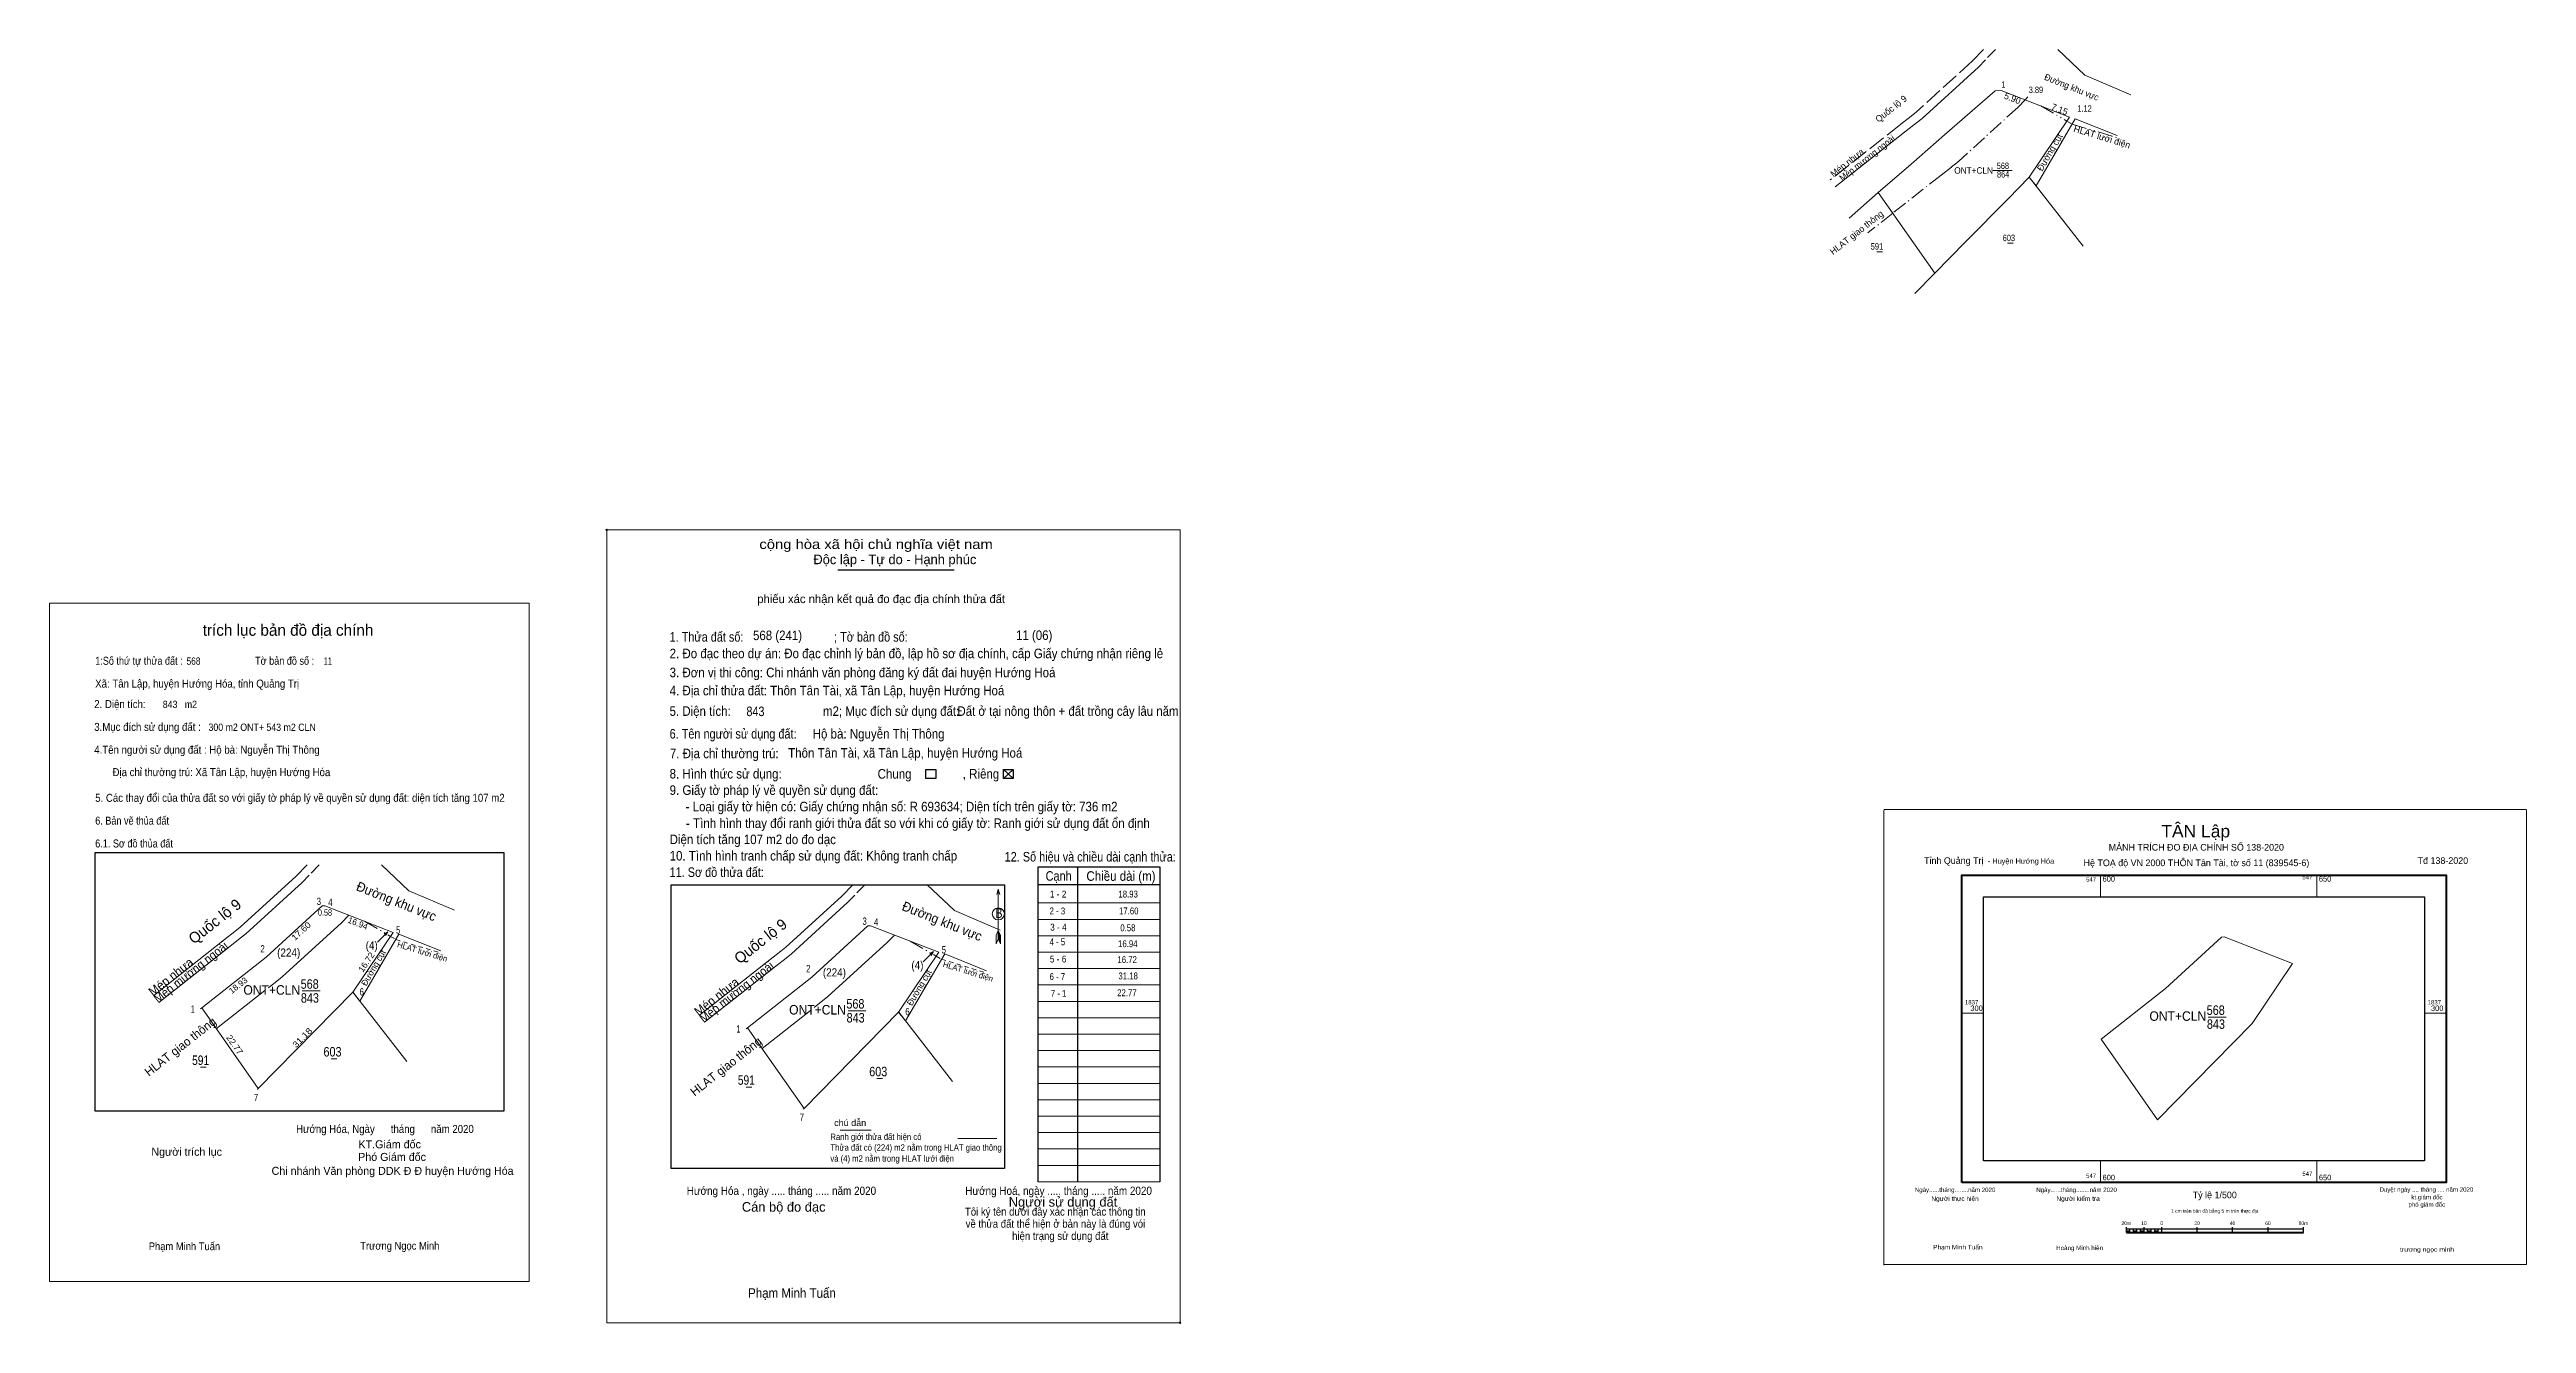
# Model space of a CAD drawing. Header units: metres. Extents: x 547126 to 547698, y 1837228 to 1837523.
import ezdxf
from ezdxf.enums import TextEntityAlignment as Align

# ---------------------------------------------------------------- set-up
doc = ezdxf.new("R2010")
doc.units = ezdxf.units.M
doc.header["$LTSCALE"] = 0.68
doc.header["$PDMODE"] = 32
doc.header["$PDSIZE"] = 0.34
for name, pattern in [('DASH_DOUBLE_DOT', [9.2, 5, -1.2, 0.3, -1.2, 0.3, -1.2]), ('DOT_DASHED', [7.7, 5, -1.2, 0.3, -1.2]), ('LONG_DASHED', [7.5, 6, -1.5]), ('SHORT_DASHED', [2.7, 1.5, -1.2])]:
    doc.linetypes.add(name, pattern=pattern)
for name, color, linetype, lineweight in [('1', 7, 'Continuous', 13), ('10', 7, 'Continuous', 13), ('11', 7, 'Continuous', 13), ('17', 7, 'Continuous', 13), ('2', 7, 'Continuous', 25), ('22', 7, 'Continuous', 13), ('23', 7, 'Continuous', 13), ('27', 7, 'Continuous', 13), ('4', 7, 'Continuous', 13), ('50', 7, 'Continuous', 25), ('6', 7, 'Continuous', 13), ('63', 7, 'Continuous', 13), ('9', 7, 'Continuous', 13)]:
    doc.layers.add(name, color=color, linetype=linetype, lineweight=lineweight)
for name, color, linetype in [('12', 7, 'Continuous'), ('13', 7, 'Continuous'), ('32', 7, 'Continuous'), ('34', 7, 'Continuous'), ('36', 7, 'Continuous'), ('48', 7, 'Continuous'), ('51', 7, 'Continuous')]:
    doc.layers.add(name, color=color, linetype=linetype)

msp = doc.modelspace()

# ---------------------------------------------------------------- hatches: boundary and pattern name
at = {"layer": '2'}
for points in [[(547606, 1837249.27), (547606.82, 1837249.27), (547606.82, 1837249.68), (547606, 1837249.68)], [(547607.64, 1837249.27), (547608.46, 1837249.27), (547608.46, 1837249.68), (547607.64, 1837249.68)], [(547609.28, 1837249.27), (547610.1, 1837249.27), (547610.1, 1837249.68), (547609.28, 1837249.68)], [(547610.92, 1837249.27), (547611.73, 1837249.27), (547611.73, 1837249.68), (547610.92, 1837249.68)], [(547612.55, 1837249.27), (547613.37, 1837249.27), (547613.37, 1837249.68), (547612.55, 1837249.68)]]:
    msp.add_hatch(color=256, dxfattribs=at).paths.add_polyline_path(points)

# ---------------------------------------------------------------- linework, layer by layer
at = {"layer": '1'}
for p, q in [((547346.43, 1837356.33), (547348.71, 1837354.2)), ((547346.43, 1837354.2), (547348.71, 1837356.33)), ((547345.24, 1837328.66), (547345.24, 1837317.19)), ((547354.48, 1837325.47), (547382.61, 1837325.47)), ((547354.48, 1837321.67), (547382.61, 1837321.67)), ((547345.24, 1837319.08), (547344.76, 1837317.91)), ((547345.24, 1837319.08), (547345.73, 1837317.91)), ((547345.24, 1837318.92), (547345.73, 1837317.74)), ((547345.24, 1837318.75), (547345.73, 1837317.58)), ((547345.24, 1837318.59), (547345.73, 1837317.41)), ((547345.24, 1837318.42), (547345.73, 1837317.24)), ((547345.24, 1837318.25), (547345.73, 1837317.07)), ((547345.24, 1837318.09), (547345.73, 1837316.9)), ((547345.24, 1837317.93), (547345.74, 1837316.72)), ((547345.24, 1837317.76), (547345.74, 1837316.55)), ((547345.24, 1837317.6), (547345.74, 1837316.38)), ((547345.24, 1837317.43), (547345.75, 1837316.22)), ((547345.24, 1837317.19), (547345.75, 1837316.02)), ((547345.75, 1837316.02), (547345.73, 1837317.91)), ((547354.48, 1837317.88), (547382.61, 1837317.88)), ((547354.48, 1837314.09), (547382.61, 1837314.09)), ((547354.48, 1837310.3), (547382.61, 1837310.3)), ((547354.48, 1837306.5), (547382.61, 1837306.5)), ((547354.48, 1837302.71), (547382.61, 1837302.71)), ((547354.48, 1837298.92), (547382.61, 1837298.92)), ((547354.48, 1837295.13), (547382.61, 1837295.13)), ((547354.48, 1837291.33), (547382.61, 1837291.33)), ((547354.48, 1837287.54), (547382.61, 1837287.54)), ((547354.48, 1837283.75), (547382.61, 1837283.75)), ((547354.48, 1837279.95), (547382.61, 1837279.95)), ((547354.48, 1837276.16), (547382.61, 1837276.16)), ((547354.48, 1837272.37), (547382.61, 1837272.37)), ((547354.48, 1837268.58), (547382.61, 1837268.58)), ((547354.48, 1837264.78), (547382.61, 1837264.78)), ((547354.48, 1837260.99), (547382.61, 1837260.99))]:
    msp.add_line(p, q, dxfattribs=at)
at = {"layer": '1', "lineweight": 25}
for p, q in [((547363.58, 1837333.81), (547363.58, 1837260.99)), ((547354.48, 1837329.7), (547382.61, 1837329.7))]:
    msp.add_line(p, q, dxfattribs=at)
at = {"layer": '1'}
msp.add_lwpolyline([(547125.92, 1837237.97), (547125.92, 1837394.78), (547236.8, 1837394.78), (547236.8, 1837237.97)], close=True, dxfattribs=at)
at = {"layer": '1', "lineweight": 25}
for points in [[(547136.48, 1837337.14), (547230.94, 1837337.14), (547230.94, 1837277.31), (547136.48, 1837277.31)], [(547269.65, 1837329.68), (547346.68, 1837329.68), (547346.68, 1837264.06), (547269.65, 1837264.06)]]:
    msp.add_lwpolyline(points, close=True, dxfattribs=at)
msp.add_lwpolyline([(547354.48, 1837260.99), (547354.48, 1837333.81), (547382.61, 1837333.81), (547382.61, 1837260.99)], dxfattribs=at)
at = {"layer": '1'}
for points in [[(547345.57, 1837327.44), (547345.24, 1837328.66), (547344.91, 1837327.44)], [(547345.24, 1837317.19), (547344.74, 1837316.02), (547344.76, 1837317.91)]]:
    msp.add_lwpolyline(points, dxfattribs=at)
msp.add_circle((547345.2417, 1837322.9234), 1.4, dxfattribs=at)
for p in [(547254.72, 1837411.72), (547387.26, 1837228.41)]:
    msp.add_point(p, dxfattribs=at)
at = {"layer": '10'}
for p, q in [((547161.14, 1837301.18), (547174.18, 1837282.54)), ((547287.29, 1837296.6), (547300.33, 1837277.96)), ((547600.16, 1837293.99), (547613.23, 1837275.34)), ((547173.97, 1837282.33), (547174.18, 1837282.54)), ((547300.12, 1837277.75), (547300.33, 1837277.96))]:
    msp.add_line(p, q, dxfattribs=at)
msp.add_lwpolyline([(547592.88, 1837507.16), (547583.57, 1837493.28), (547578.66, 1837488.28), (547568.85, 1837478.29), (547561.72, 1837471.03), (547548.64, 1837489.69), (547556.22, 1837496.29), (547563.97, 1837503.03), (547575.66, 1837513.2), (547577.09, 1837513.29)], close=True, dxfattribs=at)
for points in [[(547161.14, 1837301.18), (547175.97, 1837312.9), (547188.96, 1837324.78)], [(547174.18, 1837282.54), (547196.04, 1837304.82), (547205.33, 1837318.66), (547189.54, 1837324.78), (547188.96, 1837324.78)], [(547287.29, 1837296.6), (547302.12, 1837308.32), (547315.11, 1837320.2)], [(547300.33, 1837277.96), (547322.19, 1837300.24), (547331.48, 1837314.08), (547315.69, 1837320.2), (547315.11, 1837320.2)], [(547600.16, 1837293.99), (547615.02, 1837305.71), (547628.02, 1837317.57)], [(547613.23, 1837275.34), (547635.08, 1837297.59), (547644.39, 1837311.47), (547628.6, 1837317.6), (547628.02, 1837317.57)]]:
    msp.add_lwpolyline(points, dxfattribs=at)
at = {"layer": '11'}
msp.add_line((547549.99, 1837347.05), (547698.49, 1837347.05), dxfattribs=at)
for points in [[(547549.95, 1837241.71), (547549.95, 1837346.71), (547549.99, 1837347.05)], [(547698.49, 1837346.89), (547698.49, 1837241.89), (547549.99, 1837241.89)]]:
    msp.add_lwpolyline(points, dxfattribs=at)
at = {"layer": '17'}
msp.add_line((547308.71, 1837272.96), (547315.85, 1837272.96), dxfattribs=at)
at = {"layer": '2'}
for p, q in [((547308.12, 1837402.48), (547335.04, 1837402.48)), ((547606, 1837249.27), (547606, 1837250.5)), ((547606, 1837250.09), (547646.95, 1837250.09)), ((547606.82, 1837249.27), (547606.82, 1837250.09)), ((547607.64, 1837249.27), (547607.64, 1837250.09)), ((547608.46, 1837249.27), (547608.46, 1837250.09)), ((547609.28, 1837249.27), (547609.28, 1837250.09)), ((547610.1, 1837249.27), (547610.1, 1837250.5)), ((547610.92, 1837249.27), (547610.92, 1837250.09)), ((547611.73, 1837249.27), (547611.73, 1837250.09)), ((547612.55, 1837249.27), (547612.55, 1837250.09)), ((547613.37, 1837249.27), (547613.37, 1837250.09)), ((547614.19, 1837249.27), (547614.19, 1837250.5)), ((547622.38, 1837249.27), (547622.38, 1837250.5)), ((547630.57, 1837249.27), (547630.57, 1837250.5)), ((547638.76, 1837249.27), (547638.76, 1837250.5)), ((547646.95, 1837249.27), (547646.95, 1837250.5))]:
    msp.add_line(p, q, dxfattribs=at)
at = {"layer": '2', "lineweight": 53}
msp.add_line((547606, 1837249.27), (547646.95, 1837249.27), dxfattribs=at)
at = {"layer": '2', "lineweight": 13}
for points in [[(547254.72, 1837411.72), (547387.26, 1837411.72), (547387.26, 1837228.41), (547254.72, 1837228.41)], [(547606, 1837249.27), (547606.82, 1837249.27), (547606.82, 1837249.68), (547606, 1837249.68)], [(547607.64, 1837249.27), (547608.46, 1837249.27), (547608.46, 1837249.68), (547607.64, 1837249.68)], [(547609.28, 1837249.27), (547610.1, 1837249.27), (547610.1, 1837249.68), (547609.28, 1837249.68)], [(547610.92, 1837249.27), (547611.73, 1837249.27), (547611.73, 1837249.68), (547610.92, 1837249.68)], [(547612.55, 1837249.27), (547613.37, 1837249.27), (547613.37, 1837249.68), (547612.55, 1837249.68)]]:
    msp.add_lwpolyline(points, close=True, dxfattribs=at)
at = {"layer": '22'}
for p, q in [((547188.23, 1837334.26), (547186.42, 1837332.38)), ((547314.38, 1837329.68), (547312.57, 1837327.8)), ((547166.39, 1837317), (547150.02, 1837304.1)), ((547167.63, 1837315.43), (547151.19, 1837302.48)), ((547292.54, 1837312.42), (547276.17, 1837299.52)), ((547293.78, 1837310.85), (547277.34, 1837297.9)), ((547175.67, 1837305.21), (547164.48, 1837296.4)), ((547301.82, 1837300.63), (547290.63, 1837291.82))]:
    msp.add_line(p, q, dxfattribs=at)
for points in [[(547185.46, 1837334.26), (547182.93, 1837331.63), (547169.99, 1837319.83), (547168.78, 1837318.88)], [(547185.94, 1837331.87), (547184.33, 1837330.2), (547171.28, 1837318.3), (547170.02, 1837317.31)], [(547311.61, 1837329.68), (547309.08, 1837327.05), (547296.14, 1837315.25), (547294.93, 1837314.3)], [(547312.09, 1837327.29), (547310.48, 1837325.62), (547297.43, 1837313.72), (547296.17, 1837312.73)], [(547195.08, 1837322.63), (547193.41, 1837320.88), (547179.71, 1837308.39)], [(547321.23, 1837318.05), (547319.56, 1837316.3), (547305.86, 1837303.81)]]:
    msp.add_lwpolyline(points, dxfattribs=at)
at = {"layer": '23', "linetype": 'DASH_DOUBLE_DOT'}
for p, q in [((547198.72, 1837321.23), (547204.76, 1837317.72)), ((547204.14, 1837318.81), (547201.62, 1837316.34)), ((547324.87, 1837316.65), (547330.91, 1837313.14)), ((547330.29, 1837314.23), (547327.77, 1837311.76))]:
    msp.add_line(p, q, dxfattribs=at)
at = {"layer": '23', "linetype": 'LONG_DASHED'}
for p, q in [((547168.78, 1837318.88), (547166.39, 1837317)), ((547170.02, 1837317.31), (547167.63, 1837315.43)), ((547294.93, 1837314.3), (547292.54, 1837312.42)), ((547296.17, 1837312.73), (547293.78, 1837310.85)), ((547179.71, 1837308.39), (547175.67, 1837305.21)), ((547305.86, 1837303.81), (547301.82, 1837300.63))]:
    msp.add_line(p, q, dxfattribs=at)
at = {"layer": '23'}
for p, q in [((547206.69, 1837318.25), (547216.38, 1837314.37)), ((547332.84, 1837313.67), (547342.53, 1837309.79)), ((547197.62, 1837302.76), (547196.04, 1837304.82)), ((547197.62, 1837302.76), (547196.04, 1837304.82)), ((547160.82, 1837300.95), (547161.09, 1837301.19)), ((547160.82, 1837300.95), (547161.09, 1837301.19)), ((547323.77, 1837298.18), (547322.19, 1837300.24)), ((547323.77, 1837298.18), (547322.19, 1837300.24)), ((547286.97, 1837296.37), (547287.24, 1837296.61)), ((547286.97, 1837296.37), (547287.24, 1837296.61))]:
    msp.add_line(p, q, dxfattribs=at)
for points in [[(547202.67, 1837334.26), (547208.94, 1837328.3), (547219.5, 1837323.77)], [(547328.82, 1837329.68), (547335.09, 1837323.72), (547345.65, 1837319.19)], [(547196.07, 1837304.77), (547197.64, 1837302.75), (547206.69, 1837318.25)], [(547322.22, 1837300.19), (547323.79, 1837298.17), (547332.84, 1837313.67)]]:
    msp.add_lwpolyline(points, dxfattribs=at)
at = {"layer": '23', "linetype": 'DASH_DOUBLE_DOT'}
for points in [[(547203.25, 1837318.29), (547204.14, 1837318.81), (547203.6, 1837317.93)], [(547329.4, 1837313.71), (547330.29, 1837314.23), (547329.75, 1837313.35)]]:
    msp.add_lwpolyline(points, dxfattribs=at)
at = {"layer": '23', "linetype": 'SHORT_DASHED'}
for points in [[(547204.76, 1837317.72), (547205.97, 1837317.02), (547216.35, 1837313.88)], [(547330.91, 1837313.14), (547332.12, 1837312.44), (547342.5, 1837309.3)]]:
    msp.add_lwpolyline(points, dxfattribs=at)
at = {"layer": '27'}
for p, q in [((547196.07, 1837304.77), (547208.48, 1837288.8)), ((547322.22, 1837300.19), (547334.63, 1837284.22))]:
    msp.add_line(p, q, dxfattribs=at)
at = {"layer": '4'}
for p, q in [((547572.96, 1837522.77), (547570.43, 1837520.14)), ((547575.73, 1837522.77), (547573.92, 1837520.89)), ((547555.13, 1837503.94), (547538.69, 1837490.99)), ((547557.52, 1837505.82), (547555.13, 1837503.94)), ((547594.19, 1837506.76), (547603.88, 1837502.88)), ((547583.57, 1837493.28), (547595.98, 1837477.31)), ((547548.64, 1837489.69), (547541.89, 1837483.82)), ((547548.32, 1837476), (547549.62, 1837476)), ((547578.51, 1837477.97), (547579.82, 1837477.97)), ((547561.72, 1837471.03), (547557.12, 1837466.34))]:
    msp.add_line(p, q, dxfattribs=at)
at = {"layer": '4', "linetype": 'DOT_DASHED'}
msp.add_line((547583.25, 1837511.83), (547582.59, 1837511.15), dxfattribs=at)
at = {"layer": '4', "linetype": 'LONG_DASHED'}
for p, q in [((547553.89, 1837505.51), (547537.52, 1837492.61)), ((547556.28, 1837507.39), (547553.89, 1837505.51)), ((547565.55, 1837495.6), (547563.16, 1837493.72))]:
    msp.add_line(p, q, dxfattribs=at)
at = {"layer": '4'}
for points in [[(547573.44, 1837520.38), (547571.83, 1837518.71), (547558.78, 1837506.81), (547557.52, 1837505.82)], [(547590.17, 1837522.77), (547596.44, 1837516.81), (547607, 1837512.28)], [(547592.88, 1837507.16), (547583.57, 1837493.28), (547585.14, 1837491.26), (547594.19, 1837506.76)]]:
    msp.add_lwpolyline(points, dxfattribs=at)
at = {"layer": '4', "linetype": 'LONG_DASHED'}
msp.add_lwpolyline([(547570.43, 1837520.14), (547557.49, 1837508.34), (547556.28, 1837507.39)], dxfattribs=at)
at = {"layer": '4', "linetype": 'DOT_DASHED'}
for points in [[(547582.59, 1837511.15), (547580.91, 1837509.39), (547567.19, 1837496.88), (547565.54, 1837495.59)], [(547563.17, 1837493.73), (547551.99, 1837484.91), (547546.23, 1837480.38)]]:
    msp.add_lwpolyline(points, dxfattribs=at)
at = {"layer": '4', "linetype": 'DASH_DOUBLE_DOT'}
msp.add_lwpolyline([(547586.22, 1837509.74), (547592.26, 1837506.23), (547593.47, 1837505.53), (547603.85, 1837502.39)], dxfattribs=at)
at = {"layer": '50'}
for points in [[(547328.52, 1837356.33), (547330.8, 1837356.33), (547330.8, 1837354.2), (547328.52, 1837354.2)], [(547346.43, 1837356.33), (547348.71, 1837356.33), (547348.71, 1837354.2), (547346.43, 1837354.2)]]:
    msp.add_lwpolyline(points, close=True, dxfattribs=at)
at = {"layer": '6'}
msp.add_line((547335.9, 1837271.03), (547344.92, 1837271.03), dxfattribs=at)
at = {"layer": '63'}
for p, q in [((547600, 1837326.9), (547600, 1837331.9)), ((547650, 1837326.9), (547650, 1837331.9)), ((547567.94, 1837300), (547572.94, 1837300)), ((547674.92, 1837300), (547679.92, 1837300)), ((547600, 1837260.87), (547600, 1837265.87)), ((547650, 1837260.87), (547650, 1837265.87))]:
    msp.add_line(p, q, dxfattribs=at)
at = {"layer": '63', "lineweight": 40}
msp.add_lwpolyline([(547567.94, 1837260.87), (547567.94, 1837331.9), (547679.92, 1837331.9), (547679.92, 1837260.87)], close=True, dxfattribs=at)
at = {"layer": '63', "lineweight": 25}
msp.add_lwpolyline([(547572.94, 1837265.87), (547572.94, 1837326.9), (547674.92, 1837326.9), (547674.92, 1837265.87)], close=True, dxfattribs=at)
msp.add_lwpolyline([(547572.94, 1837265.87), (547572.94, 1837326.9), (547674.92, 1837326.9), (547674.92, 1837265.87)], close=True, dxfattribs=at)
msp.add_lwpolyline([(547572.94, 1837265.87), (547572.94, 1837326.9), (547674.92, 1837326.9), (547674.92, 1837265.87)], close=True, dxfattribs=at)
at = {"layer": '9'}
for p, q in [((547575.15, 1837494.84), (547579.63, 1837494.84)), ((547184.35, 1837305.11), (547188.47, 1837305.11)), ((547310.5, 1837300.53), (547314.62, 1837300.53)), ((547624.95, 1837299.07), (547629.07, 1837299.07)), ((547160.82, 1837287.49), (547162.12, 1837287.49)), ((547191.01, 1837289.46), (547192.32, 1837289.46)), ((547286.97, 1837282.91), (547288.27, 1837282.91)), ((547317.16, 1837284.88), (547318.47, 1837284.88))]:
    msp.add_line(p, q, dxfattribs=at)

# ---------------------------------------------------------------- texts
at = {"layer": '1'}
for s, p in [('5.90', (547579.4085, 1837510.7822)), ('7.15', (547590.2885, 1837508.2438))]:
    msp.add_text(s, height=1.5, rotation=338.777, dxfattribs=at).set_placement(p, align=Align.CENTER)
for s, height, p in [('trích lục bản đồ địa chính', 2.64, (547181.05, 1837387.23)), ('Người trích lục', 1.848, (547157.625, 1837267.01)), ('KT.Giám đốc', 1.85, (547204.555, 1837268.74)), ('Chi nhánh Văn phòng DDK Đ Đ huyện Hướng Hóa', 1.85, (547205.22, 1837262.6)), ('Phó Giám đốc', 1.85, (547205.1, 1837265.82))]:
    msp.add_text(s, height=height, dxfattribs=at).set_placement(p, align=Align.CENTER)
for s, height, width, p in [('2. Đo đạc theo dự án: Đo đạc chỉnh lý bản đồ, lập hồ sơ địa chính, cấp Giấy chứng nhận riêng lẻ ', 2.212, 0.9, (547269.26, 1837382.04)), ('1. Thửa đất số:                              ; Tờ bản đồ số:', 2.212, 0.85, (547269.26, 1837385.87)), ('Xã: Tân Lập, huyện Hướng Hóa, tỉnh Quảng Trị', 1.85, 0.9, (547136.48, 1837375.25)), ('1:Số thứ tự thửa đất :', 1.848, 0.85, (547136.48, 1837380.53)), ('Tờ bản đồ số :', 1.848, 0.85, (547173.44, 1837380.53)), ('3. Đơn vị thi công: Chi nhánh văn phòng đăng ký đất đai huyện Hướng Hoá', 2.212, 0.9, (547269.26, 1837377.64)), ('2. Diện tích: ', 1.848, 0.9, (547136.26, 1837370.52)), ('4. Địa chỉ thửa đất: Thôn Tân Tài, xã Tân Lập, huyện Hướng Hoá', 2.212, 0.9, (547269.26, 1837373.46)), ('3.Mục đích sử dụng đất :', 1.848, 0.9, (547136.26, 1837365.24)), ('5. Diện tích:                             m2; Mục đích sử dụng đất:', 2.2, 0.9, (547269.26, 1837368.72)), ('6. Tên người sử dụng đất:', 2.212, 0.85, (547269.26, 1837363.47)), ('Hộ bà: Nguyễn Thị Thông', 2.212, 0.9, (547302.33, 1837363.47)), ('Đất ở tại nông thôn + đất trồng cây lâu năm', 2.2, 0.9, (547335.79, 1837368.72)), ('4.Tên người sử dụng đất : Hộ bà: Nguyễn Thị Thông', 1.85, 0.9, (547136.26, 1837359.96)), ('7. Địa chỉ thường trú:', 2.212, 0.9, (547269.33, 1837358.92)), (' Thôn Tân Tài, xã Tân Lập, huyện Hướng Hoá', 2.212, 0.9, (547295.92, 1837359.04)), ('Địa chỉ thường trú: Xã Tân Lập, huyện Hướng Hóa', 1.85, 0.9, (547140.48, 1837354.78)), ('Chung                , Riêng', 2.212, 0.9, (547317.34, 1837354.21)), ('5. Các thay đổi của thửa đất so với giấy tờ pháp lý về quyền sử dụng đất: diện tích tăng 107 m2', 1.85, 0.9, (547136.48, 1837348.85)), ('9. Giấy tờ pháp lý về quyền sử dụng đất:', 2.212, 0.9, (547269.26, 1837350.44)), ('     - Loại giấy tờ hiện có: Giấy chứng nhận số: R 693634; Diện tích trên giấy tờ: 736 m2', 2.212, 0.9, (547269.26, 1837346.64)), ('6. Bản vẽ thủa đất', 1.848, 0.85, (547136.48, 1837343.57)), ('6.1. Sơ đồ thủa đất', 1.848, 0.85, (547136.48, 1837338.29)), ('10. Tình hình tranh chấp sử dụng đất: Không tranh chấp', 2.212, 0.9, (547269.26, 1837335.27)), ('Diện tích tăng 107 m2 do đo dạc', 2.21, 0.9, (547269.26, 1837339.06)), ('12. Số hiệu và chiều dài cạnh thửa:', 2.212, 0.85, (547346.71, 1837335.04)), ('11. Sơ đồ thửa đất:', 2.212, 0.85, (547269.26, 1837331.47)), ('Cạnh', 2.212, 0.85, (547356.19, 1837330.6)), ('Chiều dài (m)', 2.212, 0.9, (547365.61, 1837330.58)), ('B', 2.212, 0.85, (547344.54, 1837322)), ('Phạm Minh Tuấn', 2.212, 0.9, (547287.4, 1837234.17))]:
    msp.add_text(s, height=height, dxfattribs=dict(at, width=width)).set_placement(p)
at = {"layer": '1', "width": 0.9}
msp.add_text('Hướng Hóa, Ngày      tháng      năm 2020', height=1.85, dxfattribs=at).set_placement((547203.455, 1837272.29), align=Align.CENTER)
at = {"layer": '12', "width": 0.9}
for s, height, p in [('(224)', 1.9, (547181.205, 1837313.04)), ('(4)', 1.896, (547200.39, 1837314.7)), ('(224)', 1.9, (547307.355, 1837308.46)), ('(4)', 1.896, (547326.54, 1837310.12))]:
    msp.add_text(s, height=height, dxfattribs=at).set_placement(p, align=Align.CENTER)
at = {"layer": '13'}
for s, height, width, p in [('ONT+CLN', 1.5, 0.95, (547570.695, 1837494.06)), ('568', 1.5, 0.85, (547577.46, 1837495.13)), ('864', 1.5, 0.85, (547577.515, 1837493.17)), ('ONT+CLN', 2.2, 0.95, (547177.295, 1837304.25)), ('568', 2.2, 0.85, (547186.055, 1837305.62)), ('843', 2.2, 0.85, (547186.105, 1837302.4)), ('568', 2.2, 0.85, (547312.205, 1837301.04)), ('ONT+CLN', 2.2, 0.95, (547303.445, 1837299.67)), ('843', 2.2, 0.85, (547312.255, 1837297.82)), ('ONT+CLN', 2.2, 0.95, (547617.895, 1837298.21)), ('568', 2.2, 0.85, (547626.655, 1837299.58)), ('843', 2.2, 0.85, (547626.705, 1837296.36))]:
    msp.add_text(s, height=height, dxfattribs=dict(at, width=width)).set_placement(p, align=Align.CENTER)
at = {"layer": '2'}
for s, height, width, p in [('cộng hòa xã hội chủ nghĩa việt nam', 2.222, 1.15, (547290.01, 1837407.29)), ('     - Tình hình thay đổi ranh giới thửa đất so với khi có giấy tờ: Ranh giới sử dụng đất ổn định', 2.222, 0.9, (547269.32, 1837342.79)), ('Hướng Hóa , ngày ..... tháng ..... năm 2020', 1.903, 0.9, (547273.22, 1837257.97)), ('Hướng Hoá, ngày ..... tháng ..... năm 2020', 1.903, 0.9, (547337.61, 1837257.97))]:
    msp.add_text(s, height=height, dxfattribs=dict(at, width=width)).set_placement(p)
for s, height, p in [('Độc lập - Tự do - Hạnh phúc', 2.222, (547302.5, 1837403.78)), ('Tỉnh Quảng Trị ', 1.539, (547559.24, 1837334.49)), ('- Huyện Hướng Hóa', 1.228, (547573.98, 1837334.53)), ('Người sử dụng đất', 2.222, (547347.65, 1837255.24)), ('Cán bộ đo đạc', 2.222, (547285.96, 1837254.08))]:
    msp.add_text(s, height=height, dxfattribs=at).set_placement(p)
for s, height, p in [('phiếu xác nhận kết quả đo đạc địa chính thửa đất', 1.951, (547318.16, 1837394.79)), ('MẢNH TRÍCH ĐO ĐỊA CHÍNH SỐ 138-2020', 1.54, (547622.175, 1837337.56)), ('Hệ TOẠ độ VN 2000 THÔN Tân Tài, tờ số 11 (839545-6)', 1.54, (547622.2, 1837333.97)), ('Ngày......tháng........năm 2020', 1.024, (547566.41, 1837258.63)), ('Ngày......tháng........năm 2020', 1.024, (547594.49, 1837258.63)), ('Tỷ lệ 1/500', 1.54, (547626.44, 1837257.19)), ('Duyệt ngày .... tháng .... năm 2020', 1.024, (547675.36, 1837258.7)), ('kt.giám đốc', 1.024, (547675.49, 1837256.93)), ('1 cm trên bản đồ bằng 5 m trên thực địa', 0.8188, (547626.445, 1837253.83)), ('phó giám đốc', 1.024, (547675.45, 1837255.22))]:
    msp.add_text(s, height=height, dxfattribs=at).set_placement(p, align=Align.CENTER)
for s, height, width, p in [('TÂN Lập', 2.87, 1.05, (547622.035, 1837340.62)), ('Người thực hiện', 1.024, 1.1, (547566.4, 1837256.59)), ('Người kiểm tra', 1.024, 1.1, (547594.84, 1837256.59)), ('Tôi ký tên dưới đây xác nhận các thông tin', 1.836, 0.9, (547358.41, 1837253.18)), ('về thửa đất thể hiện ở bản này là đúng vói', 1.836, 0.9, (547358.445, 1837250.38)), ('20m', 0.8188, 0.95, (547605.975, 1837251.01)), ('10', 0.8188, 0.95, (547610.07, 1837251.01)), ('0', 0.8188, 0.9, (547614.165, 1837251.01)), ('20', 0.8188, 0.95, (547622.35, 1837251.01)), ('40', 0.8188, 0.95, (547630.55, 1837251.01)), ('60', 0.8188, 0.95, (547638.73, 1837251.01)), ('80m', 0.8188, 0.95, (547646.925, 1837251.01)), ('hiện trạng sử dụng đất', 1.836, 0.9, (547359.56, 1837247.57)), ('Phạm Minh Tuấn', 1.02, 1.1, (547567.06, 1837245.38)), (' Hoàng Minh hiền', 1.02, 1.05, (547594.99, 1837245.2)), ('trương ngọc minh', 1.024, 1.15, (547675.515, 1837244.83))]:
    msp.add_text(s, height=height, dxfattribs=dict(at, width=width)).set_placement(p, align=Align.CENTER)
msp.add_text(' Tđ 138-2020', height=1.54, dxfattribs=at).set_placement((547685.01, 1837334.49), align=Align.RIGHT)
at = {"layer": '23'}
for s, height, rotation, p in [('Quốc lộ 9', 2.5, 38.239, (547164.9014, 1837320.2238)), ('Quốc lộ 9', 2.5, 38.239, (547291.0514, 1837315.6437)), ('Đường cụt', 1.443, 59.721, (547201.4406, 1837310.1061)), ('Mép nhựa', 2, 38.239, (547154.5711, 1837307.6182)), ('Đường cụt', 1.443, 59.721, (547327.5906, 1837305.5261)), ('Mép nhựa', 2, 38.239, (547280.7211, 1837303.0382)), ('HLAT giao thông', 2, 38.239, (547156.7711, 1837291.4642)), ('HLAT giao thông', 2, 38.239, (547282.9211, 1837286.8841))]:
    msp.add_text(s, height=height, rotation=rotation, dxfattribs=at).set_placement(p, align=Align.CENTER)
at = {"layer": '23', "width": 0.95}
for s, height, rotation, p in [('Đường khu vực', 2.2, 338.178, (547205.7011, 1837324.812)), ('Đường khu vực', 2.2, 338.178, (547331.8511, 1837320.232)), ('Mép mương ngoài', 2, 38.239, (547159.1911, 1837308.7018)), ('Mép mương ngoài', 2, 38.239, (547285.3411, 1837304.1217))]:
    msp.add_text(s, height=height, rotation=rotation, dxfattribs=at).set_placement(p, align=Align.CENTER)
at = {"layer": '23'}
for p in [(547206.16, 1837315.3), (547332.31, 1837310.72)]:
    msp.add_text('HLAT lưới điện', height=1.327, rotation=343.172, dxfattribs=at).set_placement(p)
at = {"layer": '32'}
for s, width, p in [('3', 0.75, (547188.185, 1837324.99)), ('4', 0.8, (547190.85, 1837324.78)), ('5', 0.75, (547206.5, 1837318.37)), ('3', 0.75, (547314.335, 1837320.41)), ('4', 0.8, (547317, 1837320.2)), ('2', 0.8, (547175.165, 1837314.01)), ('5', 0.75, (547332.65, 1837313.79)), ('2', 0.8, (547301.315, 1837309.43)), ('6', 0.8, (547198.085, 1837304.08)), ('1', 0.65, (547159.025, 1837300.07)), ('1', 0.65, (547285.175, 1837295.49)), ('6', 0.8, (547324.235, 1837299.5)), ('7', 0.75, (547173.67, 1837279.64)), ('7', 0.75, (547299.82, 1837275.06))]:
    msp.add_text(s, height=1.689, dxfattribs=dict(at, width=width)).set_placement(p, align=Align.CENTER)
at = {"layer": '34'}
for s, height, width, p in [('568', 1.69, 0.85, (547157.6, 1837380.53)), ('11', 1.689, 0.75, (547189.28, 1837380.53)), ('843   m2', 1.69, 0.9, (547152.1, 1837370.52)), ('300 m2 ONT+ 543 m2 CLN', 1.69, 0.9, (547162.66, 1837365.24))]:
    msp.add_text(s, height=height, dxfattribs=dict(at, width=width)).set_placement(p)
at = {"layer": '36'}
for s, width, p in [('603', 0.85, (547191.335, 1837289.96)), ('591', 0.8, (547160.845, 1837288)), ('591', 0.8, (547286.995, 1837283.42)), ('603', 0.85, (547317.485, 1837285.38))]:
    msp.add_text(s, height=2.2, dxfattribs=dict(at, width=width)).set_placement(p, align=Align.CENTER)
at = {"layer": '4'}
for s, width, p in [('1', 0.65, (547577.565, 1837513.95)), ('3.89', 0.85, (547585.1, 1837512.7)), ('1.12', 0.85, (547596.335, 1837508.39)), ('591', 0.8, (547548.35, 1837476.51)), ('603', 0.85, (547578.845, 1837478.47))]:
    msp.add_text(s, height=1.5, dxfattribs=dict(at, width=width)).set_placement(p, align=Align.CENTER)
at = {"layer": '4', "width": 0.95}
for s, rotation, p in [('Đường khu vực', 338.178, (547593.0712, 1837513.3751)), ('Mép mương ngoài', 38.239, (547546.5408, 1837497.0918))]:
    msp.add_text(s, height=1.5, rotation=rotation, dxfattribs=at).set_placement(p, align=Align.CENTER)
at = {"layer": '4'}
for s, rotation, p in [('Quốc lộ 9', 38.239, (547552.0858, 1837508.479)), ('Đường cụt', 59.721, (547588.9486, 1837498.6268)), ('Mép nhựa', 38.239, (547541.9208, 1837496.0081)), ('HLAT giao thông', 38.239, (547544.1158, 1837479.8576))]:
    msp.add_text(s, height=1.5, rotation=rotation, dxfattribs=at).set_placement(p, align=Align.CENTER)
msp.add_text('HLAT lưới điện', height=1.5, rotation=343.172, dxfattribs=at).set_placement((547593.66, 1837503.81))
at = {"layer": '48', "width": 0.9}
msp.add_text('8. Hình thức sử dụng:', height=2.212, dxfattribs=at).set_placement((547269.26, 1837354.23))
at = {"layer": '51'}
for s, width, p in [('1 - 2', 0.9, (547357.16, 1837326.72)), ('18.93', 0.85, (547373, 1837326.72)), ('2 - 3', 0.85, (547357.09, 1837322.82)), ('3 - 4', 0.9, (547357.23, 1837319.07)), ('17.60', 0.85, (547373.14, 1837322.83)), ('0.58', 0.85, (547373.44, 1837318.92)), ('4 - 5', 0.85, (547357.09, 1837315.68)), ('16.94', 0.85, (547372.92, 1837315.24)), ('6 - 7', 0.85, (547357.09, 1837307.65)), ('5 - 6', 0.9, (547357.16, 1837311.7)), ('16.72', 0.85, (547372.78, 1837311.56)), ('31.18', 0.85, (547373, 1837307.8)), ('7 - 1', 0.85, (547357.38, 1837303.76)), ('22.77', 0.85, (547372.71, 1837303.9))]:
    msp.add_text(s, height=1.584, dxfattribs=dict(at, width=width)).set_placement(p)
for s, height, rotation, width, p in [('17.60', 1.426, 42.374, 1.1, (547184.5546, 1837318.4179)), ('16.72', 1.425, 56.12, 1.05, (547199.762, 1837311.3777)), ('18.93', 1.373, 38.263, 1.05, (547169.95, 1837305.8558)), ('22.77', 1.425, 305.023, 1.05, (547168.1219, 1837292.274)), ('31.18', 1.426, 45.533, 1.15, (547184.8595, 1837293.8057))]:
    msp.add_text(s, height=height, rotation=rotation, dxfattribs=dict(at, width=width)).set_placement(p, align=Align.CENTER)
for s, height, width, p in [('0.58', 1.426, 0.85, (547189.59, 1837322.53)), ('Phạm Minh Tuấn', 1.8, 0.9, (547157.105, 1837245.19)), ('Trương Ngọc Minh', 1.8, 0.9, (547206.885, 1837245.3))]:
    msp.add_text(s, height=height, dxfattribs=dict(at, width=width)).set_placement(p, align=Align.CENTER)
msp.add_text('16.94', height=1.426, rotation=338.783, dxfattribs=at).set_placement((547196.937, 1837320.0909), align=Align.CENTER)
at = {"layer": '6'}
for s, height, width, p in [('11 (06)', 2.2, 0.9, (547349.34, 1837386.27)), ('568 (241)', 2.2, 0.9, (547288.54, 1837386.23)), ('843', 2.2, 0.85, (547287.01, 1837368.66)), ('chú dẫn', 1.479, 1.05, (547307.31, 1837273.88)), ('Thửa đất có (224) m2 nằm trong HLAT giao thông', 1.48, 0.9, (547306.42, 1837268.18)), ('Ranh giới thửa đất hiện có ', 1.479, 0.9, (547306.42, 1837270.66)), ('và (4) m2 nằm trong HLAT lưới điện', 1.479, 0.9, (547306.42, 1837265.64))]:
    msp.add_text(s, height=height, dxfattribs=dict(at, width=width)).set_placement(p)
at = {"layer": '63', "width": 0.95}
for p in [(547599, 1837330.4), (547649, 1837330.9), (547599, 1837261.87), (547649, 1837262.37)]:
    msp.add_text('547', height=1, dxfattribs=at).set_placement(p, align=Align.RIGHT)
for s, height, p in [('600', 1.25, (547600.5, 1837330.4)), ('650', 1.25, (547650.5, 1837330.4)), ('1837', 1, (547568.69, 1837302)), ('1837', 1, (547568.69, 1837302)), ('1837', 1, (547675.67, 1837302)), ('1837', 1, (547675.67, 1837302)), ('300', 1.25, (547569.94, 1837300.5)), ('300', 1.25, (547676.42, 1837300.5)), ('600', 1.25, (547600.5, 1837261.37)), ('650', 1.25, (547650.5, 1837261.37))]:
    msp.add_text(s, height=height, dxfattribs=at).set_placement(p)

doc.saveas('drawing.dxf')
